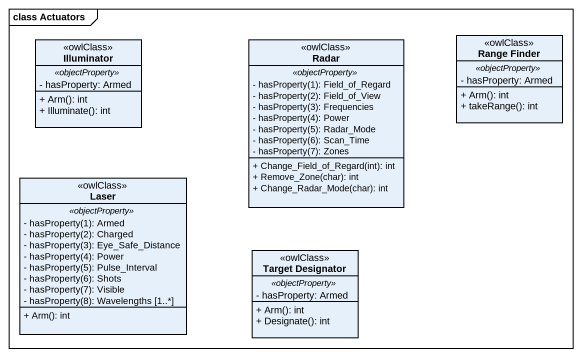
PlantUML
@startuml
mainframe class Actuators
hide circle
hide empty members
skinparam classAttributeIconSize 0
class Illuminator <<owlClass>> {
  .. <<objectProperty>> ..
  - hasProperty: Armed
  --
  + Arm(): int
  + Illuminate(): int
}
class Radar <<owlClass>> {
  .. <<objectProperty>> ..
  {field} - hasProperty(1): Field_of_Regard
  {field} - hasProperty(2): Field_of_View
  {field} - hasProperty(3): Frequencies
  {field} - hasProperty(4): Power
  {field} - hasProperty(5): Radar_Mode
  {field} - hasProperty(6): Scan_Time
  {field} - hasProperty(7): Zones
  --
  + Change_Field_of_Regard(int): int
  + Remove_Zone(char): int
  + Change_Radar_Mode(char): int
}
class "Range Finder" as Range_Finder <<owlClass>> {
  .. <<objectProperty>> ..
  - hasProperty: Armed
  --
  + Arm(): int
  + takeRange(): int
}
class Laser <<owlClass>> {
  .. <<objectProperty>> ..
  {field} - hasProperty(1): Armed
  {field} - hasProperty(2): Charged
  {field} - hasProperty(3): Eye_Safe_Distance
  {field} - hasProperty(4): Power
  {field} - hasProperty(5): Pulse_Interval
  {field} - hasProperty(6): Shots
  {field} - hasProperty(7): Visible
  {field} - hasProperty(8): Wavelengths [1..*]
  --
  + Arm(): int
}
class "Target Designator" as Target_Designator <<owlClass>> {
  .. <<objectProperty>> ..
  - hasProperty: Armed
  --
  + Arm(): int
  + Designate(): int
}
@enduml
